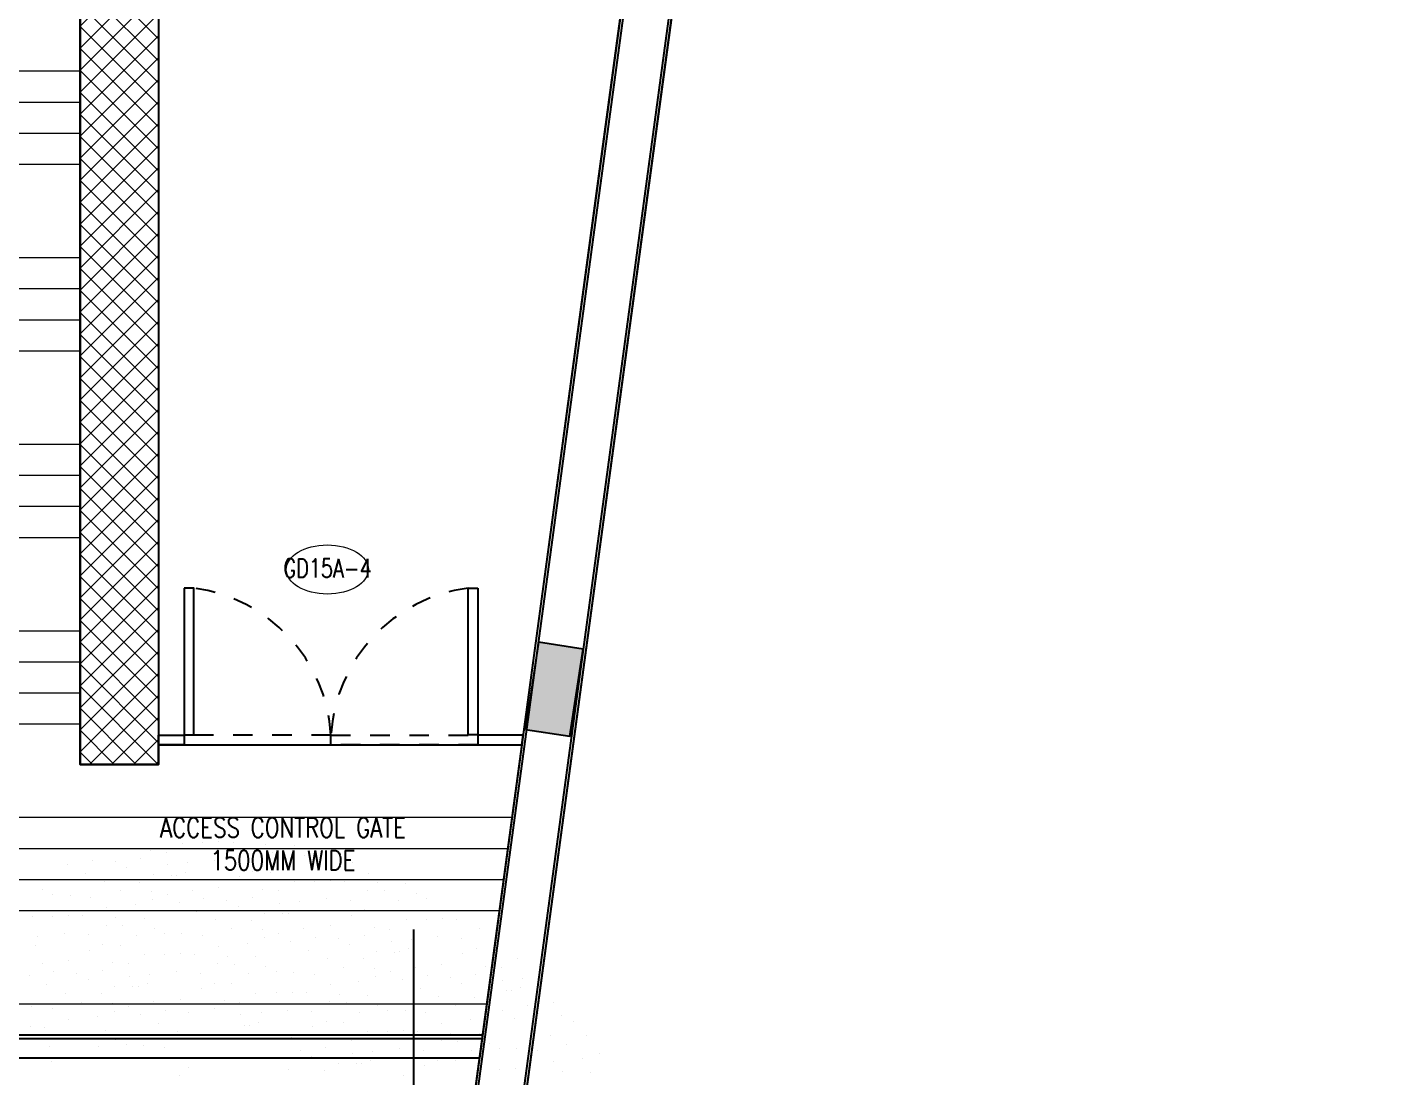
# Model space of a CAD drawing. Header units: metres. Extents: x 42 to 199, y -121 to 268.
# Drawn here: x 126.87 to 133.75, y -84.15 to -78.79 of the extents above; entities that cross this region are included whole.
import ezdxf
from ezdxf.enums import TextEntityAlignment as Align

# ---------------------------------------------------------------- set-up
doc = ezdxf.new("R2010")
doc.units = ezdxf.units.M
doc.header["$LTSCALE"] = 0.3
doc.linetypes.add('DASHDOT2', pattern=[0.5, 0.25, -0.125, 0, -0.125])
doc.linetypes.add('HIDDEN', pattern=[0.375, 0.25, -0.125])
doc.layers.get('0').update_dxf_attribs({"color": 8})
for name, color, linetype, lineweight in [('A-AnnO-section lines', 8, 'Continuous', 18), ('A-DOOR TAGS', 8, 'Continuous', 9), ('A-Hatch', 8, 'Continuous', 9), ('A-LANDSCAPE', 8, 'Continuous', 5), ('DA HOUSE ARCH LAYOUT', 8, 'Continuous', 9)]:
    doc.layers.add(name, color=color, linetype=linetype, lineweight=lineweight)
for name, color, linetype in [('A-Cols', 8, 'Continuous'), ('A-DWV', 8, 'Continuous'), ('A-ELEVATION 3', 8, 'Continuous'), ('A-Glass', 8, 'Continuous'), ('A-Hidden-Above', 8, 'HIDDEN'), ('A-Site Boundary', 8, 'Continuous'), ('A-TEXT ARCHITECURAL', 8, 'Continuous'), ('A-Wall-Full', 8, 'Continuous'), ('A-Wall-Plst', 8, 'Continuous')]:
    doc.layers.add(name, color=color, linetype=linetype)
doc.styles.add('ROMANS', font='romans.shx', dxfattribs={"width": 0.8, "height": 0.5})
doc.styles.add('RomanS-Narrow', font='romans.shx', dxfattribs={"width": 0.75})
doc.styles.get("Standard").update_dxf_attribs({"font": 'arial.ttf'})

# ---------------------------------------------------------------- blocks, each defined once
blk = doc.blocks.new('zw$195B-flat-1-flat-1-flat-1-flat-1-flat-1-flat-1')
at = {"layer": 'A-Site Boundary', "color": 8, "ltscale": 0.6}
for points in [[(-3.9776, -0.1085), (-3.4816, 5.5764), (-2.9436, 11.7416), (-2.5633, 16.1008), (-2.2011, 20.2521), (1.5727, 19.7419), (5.0323, 19.2741), (8.9429, 18.7454), (12.7318, 18.2331), (16.7243, 17.6933), (21.1213, 17.0988), (25.111, 16.5594), (27.3947, 16.2506), (29.2079, 16.0055), (32.0196, 15.6253), (31.5318, 10.718), (30.9785, 5.1523), (30.2862, -1.8121)], [(-3.7186, -0.1311), (-3.2226, 5.5538), (-2.6846, 11.719), (-2.3043, 16.0782), (-1.9657, 19.9579), (1.5378, 19.4842), (4.9975, 19.0165), (8.9081, 18.4878), (12.6969, 17.9755), (16.6894, 17.4357), (21.0864, 16.8412), (25.0762, 16.3017), (27.3599, 15.993), (29.173, 15.7478), (31.7361, 15.4013), (31.2731, 10.7437), (30.7198, 5.178), (30.0275, -1.7864)]]:
    blk.add_lwpolyline(points, dxfattribs=at)
blk = doc.blocks.new('zw$CD40')
h = blk.add_hatch()
h.set_pattern_fill('ANSI31', color=8, scale=0.00077108, style=0)
h.set_pattern_definition([(45, (2.80108964, 1.68303136), (-6.81544715e-05, 6.81544715e-05), [])])
h.paths.add_polyline_path([(0.043944, 0.006515), (0.042036, 0.004607, -0.414214), (0.045853, 0.004607)])
h.paths.add_polyline_path([(0.042036, 0.004607), (0.040128, 0.002699), (0.041245, 0.002699, -0.198912)])
h.paths.add_polyline_path([(0.045853, 0.004607, -0.198912), (0.046643, 0.002699), (0.047761, 0.002699)])
at = {"color": 8}
for p, q in [((0.040128, 0.002699), (0.043944, 0.006515)), ((0.047761, 0.002699), (0.043944, 0.006515)), ((0.040128, 0.002699), (0.041245, 0.002699)), ((0.046643, 0.002699), (0.047761, 0.002699))]:
    blk.add_line(p, q, dxfattribs=at)
at = {"color": 8, "linetype": 'DASHDOT2', "ltscale": 0.3, "const_width": 0.0000907}
blk.add_lwpolyline([(0.040128, 0.002699), (0.003069, 0.002699)], dxfattribs=at)
at = {"color": 8}
blk.add_circle((0.043944, 0.002699), 0.002699, dxfattribs=at)
blk.add_attdef("A'", text='', height=0.003, dxfattribs=at).set_placement((0.04437, 0.002721), align=Align.MIDDLE)
blk = doc.blocks.new('SECTION LINES')
at = {"layer": 'A-AnnO-section lines', "color": 8}
ref = blk.add_blockref('zw$CD40', (128.5691, -83.0932, 0.05), dxfattribs=dict(at, xscale=100, yscale=100, zscale=100, rotation=269.9999999999999))
ref.add_attrib("A'", "H'", dxfattribs={"layer": '0', "height": 0.3, "rotation": 270}).set_placement((128.8412, -87.5302, 0.05), align=Align.MIDDLE)
blk = doc.blocks.new('MUSTER_0')
at = {"color": 8, "linetype": 'Continuous', "transparency": 33554585}
for p, q in [((3.9033, -1.4303), (3.9033, -1.4303)), ((3.9903, -1.4373), (3.9903, -1.4373)), ((3.8508, -1.5043), (3.8508, -1.5043)), ((3.9473, -1.4908), (3.9473, -1.4908)), ((3.8118, -1.5783), (3.8118, -1.5783)), ((3.9118, -1.5718), (3.9118, -1.5718)), ((4.0268, -1.5523), (4.0268, -1.5523)), ((3.8043, -1.6313), (3.8043, -1.6313)), ((3.8973, -1.6493), (3.8973, -1.6493)), ((3.9998, -1.6013), (3.9998, -1.6013)), ((3.7638, -1.6818), (3.7638, -1.6818)), ((3.9788, -1.6798), (3.9788, -1.6798)), ((4.0648, -1.6858), (4.0648, -1.6858)), ((3.8288, -1.7253), (3.8288, -1.7253)), ((3.8903, -1.7353), (3.8903, -1.7353)), ((3.9993, -1.7658), (3.9993, -1.7658)), ((4.0813, -1.7438), (4.0813, -1.7438)), ((3.8113, -1.7838), (3.8113, -1.7838)), ((3.8793, -1.8188), (3.8793, -1.8188)), ((4.1068, -1.8063), (4.1068, -1.8063)), ((3.7078, -1.8393), (3.7078, -1.8393)), ((3.7478, -1.8353), (3.7478, -1.8353)), ((3.7723, -1.8678), (3.7723, -1.8678)), ((3.8643, -1.8778), (3.8643, -1.8778)), ((4.0158, -1.8833), (4.0158, -1.8833)), ((4.0218, -1.8358), (4.0218, -1.8358)), ((3.6353, -1.8868), (3.6353, -1.8868)), ((3.6948, -1.9388), (3.6948, -1.9388)), ((3.7433, -1.9168), (3.7433, -1.9168)), ((3.7803, -1.8888), (3.7803, -1.8888)), ((3.9033, -1.9303), (3.9033, -1.9303)), ((3.9903, -1.9373), (3.9903, -1.9373)), ((4.1353, -1.8868), (4.1353, -1.8868)), ((3.6318, -1.9968), (3.6318, -1.9968)), ((3.8033, -1.9608), (3.8033, -1.9608)), ((3.8728, -1.9468), (3.8728, -1.9468)), ((3.9473, -1.9908), (3.9473, -1.9908)), ((4.0683, -1.9448), (4.0683, -1.9448)), ((4.1318, -1.9968), (4.1318, -1.9968)), ((3.7103, -2.0038), (3.7103, -2.0038)), ((3.7563, -2.0328), (3.7563, -2.0328)), ((3.8508, -2.0043), (3.8508, -2.0043)), ((4.0268, -2.0523), (4.0268, -2.0523)), ((4.0493, -2.0133), (4.0493, -2.0133)), ((3.5693, -2.0808), (3.5693, -2.0808)), ((3.6528, -2.0668), (3.6528, -2.0668)), ((3.6923, -2.1123), (3.6923, -2.1123)), ((3.8118, -2.0783), (3.8118, -2.0783)), ((3.9118, -2.0718), (3.9118, -2.0718)), ((3.9998, -2.1013), (3.9998, -2.1013)), ((4.0693, -2.0808), (4.0693, -2.0808)), ((4.1528, -2.0668), (4.1528, -2.0668)), ((4.1923, -2.1123), (4.1923, -2.1123)), ((3.6328, -2.1383), (3.6328, -2.1383)), ((3.8043, -2.1313), (3.8043, -2.1313)), ((3.8973, -2.1493), (3.8973, -2.1493)), ((4.1328, -2.1383), (4.1328, -2.1383)), ((3.5648, -2.1858), (3.5648, -2.1858)), ((3.7638, -2.1818), (3.7638, -2.1818)), ((3.8288, -2.2253), (3.8288, -2.2253)), ((3.9788, -2.1798), (3.9788, -2.1798)), ((4.0648, -2.1858), (4.0648, -2.1858)), ((4.2638, -2.1818), (4.2638, -2.1818)), ((3.5813, -2.2438), (3.5813, -2.2438)), ((3.6598, -2.2358), (3.6598, -2.2358)), ((3.8113, -2.2838), (3.8113, -2.2838)), ((3.8903, -2.2353), (3.8903, -2.2353)), ((3.9993, -2.2658), (3.9993, -2.2658)), ((4.0813, -2.2438), (4.0813, -2.2438)), ((4.1598, -2.2358), (4.1598, -2.2358)), ((3.5218, -2.3358), (3.5218, -2.3358)), ((3.6068, -2.3063), (3.6068, -2.3063)), ((3.7078, -2.3393), (3.7078, -2.3393)), ((3.7478, -2.3353), (3.7478, -2.3353)), ((3.8793, -2.3188), (3.8793, -2.3188)), ((4.0218, -2.3358), (4.0218, -2.3358)), ((4.1068, -2.3063), (4.1068, -2.3063)), ((4.2078, -2.3393), (4.2078, -2.3393)), ((4.2478, -2.3353), (4.2478, -2.3353)), ((3.5158, -2.3833), (3.5158, -2.3833)), ((3.6353, -2.3868), (3.6353, -2.3868)), ((3.7723, -2.3678), (3.7723, -2.3678)), ((3.7803, -2.3888), (3.7803, -2.3888)), ((3.8643, -2.3778), (3.8643, -2.3778)), ((4.0158, -2.3833), (4.0158, -2.3833)), ((4.1353, -2.3868), (4.1353, -2.3868)), ((4.2723, -2.3678), (4.2723, -2.3678)), ((4.2803, -2.3888), (4.2803, -2.3888)), ((3.4903, -2.4373), (3.4903, -2.4373)), ((3.5683, -2.4448), (3.5683, -2.4448)), ((3.6948, -2.4388), (3.6948, -2.4388)), ((3.7433, -2.4168), (3.7433, -2.4168)), ((3.8728, -2.4468), (3.8728, -2.4468)), ((3.9033, -2.4303), (3.9033, -2.4303)), ((3.9903, -2.4373), (3.9903, -2.4373)), ((4.0683, -2.4448), (4.0683, -2.4448)), ((4.1948, -2.4388), (4.1948, -2.4388)), ((4.2433, -2.4168), (4.2433, -2.4168)), ((3.5493, -2.5133), (3.5493, -2.5133)), ((3.6318, -2.4968), (3.6318, -2.4968)), ((3.7103, -2.5038), (3.7103, -2.5038)), ((3.8033, -2.4608), (3.8033, -2.4608)), ((3.8508, -2.5043), (3.8508, -2.5043)), ((3.9473, -2.4908), (3.9473, -2.4908)), ((4.0493, -2.5133), (4.0493, -2.5133)), ((4.1318, -2.4968), (4.1318, -2.4968)), ((4.2103, -2.5038), (4.2103, -2.5038)), ((4.3033, -2.4608), (4.3033, -2.4608)), ((4.3508, -2.5043), (4.3508, -2.5043)), ((3.5268, -2.5523), (3.5268, -2.5523)), ((3.6528, -2.5668), (3.6528, -2.5668)), ((3.7563, -2.5328), (3.7563, -2.5328)), ((4.0268, -2.5523), (4.0268, -2.5523)), ((4.1528, -2.5668), (4.1528, -2.5668)), ((4.2563, -2.5328), (4.2563, -2.5328)), ((3.4998, -2.6013), (3.4998, -2.6013)), ((3.5693, -2.5808), (3.5693, -2.5808)), ((3.6923, -2.6123), (3.6923, -2.6123)), ((3.8118, -2.5783), (3.8118, -2.5783)), ((3.9118, -2.5718), (3.9118, -2.5718)), ((3.9998, -2.6013), (3.9998, -2.6013)), ((4.0693, -2.5808), (4.0693, -2.5808)), ((4.1923, -2.6123), (4.1923, -2.6123)), ((4.3118, -2.5783), (4.3118, -2.5783)), ((3.4788, -2.6798), (3.4788, -2.6798)), ((3.6328, -2.6383), (3.6328, -2.6383)), ((3.7638, -2.6818), (3.7638, -2.6818)), ((3.8043, -2.6313), (3.8043, -2.6313)), ((3.8973, -2.6493), (3.8973, -2.6493)), ((3.9788, -2.6798), (3.9788, -2.6798)), ((4.1328, -2.6383), (4.1328, -2.6383)), ((4.2638, -2.6818), (4.2638, -2.6818)), ((4.3043, -2.6313), (4.3043, -2.6313)), ((4.3973, -2.6493), (4.3973, -2.6493)), ((3.5648, -2.6858), (3.5648, -2.6858)), ((3.6598, -2.7358), (3.6598, -2.7358)), ((3.8288, -2.7253), (3.8288, -2.7253)), ((3.8903, -2.7353), (3.8903, -2.7353)), ((4.0648, -2.6858), (4.0648, -2.6858)), ((4.1598, -2.7358), (4.1598, -2.7358)), ((3.4993, -2.7658), (3.4993, -2.7658)), ((3.5813, -2.7438), (3.5813, -2.7438)), ((3.8113, -2.7838), (3.8113, -2.7838)), ((3.9993, -2.7658), (3.9993, -2.7658)), ((4.0813, -2.7438), (4.0813, -2.7438)), ((3.5218, -2.8358), (3.5218, -2.8358)), ((3.6068, -2.8063), (3.6068, -2.8063)), ((3.7078, -2.8393), (3.7078, -2.8393)), ((3.7478, -2.8353), (3.7478, -2.8353)), ((3.8793, -2.8188), (3.8793, -2.8188)), ((4.0218, -2.8358), (4.0218, -2.8358)), ((4.1068, -2.8063), (4.1068, -2.8063)), ((4.2078, -2.8393), (4.2078, -2.8393)), ((4.2478, -2.8353), (4.2478, -2.8353)), ((3.5158, -2.8833), (3.5158, -2.8833)), ((3.6353, -2.8868), (3.6353, -2.8868)), ((3.7723, -2.8678), (3.7723, -2.8678)), ((3.7803, -2.8888), (3.7803, -2.8888)), ((3.8643, -2.8778), (3.8643, -2.8778)), ((4.0158, -2.8833), (4.0158, -2.8833)), ((4.1353, -2.8868), (4.1353, -2.8868)), ((4.2723, -2.8678), (4.2723, -2.8678)), ((4.2803, -2.8888), (4.2803, -2.8888)), ((3.4903, -2.9373), (3.4903, -2.9373)), ((3.5683, -2.9448), (3.5683, -2.9448)), ((3.6948, -2.9388), (3.6948, -2.9388)), ((3.7433, -2.9168), (3.7433, -2.9168)), ((3.8033, -2.9608), (3.8033, -2.9608)), ((3.8728, -2.9468), (3.8728, -2.9468)), ((3.9033, -2.9303), (3.9033, -2.9303)), ((3.9903, -2.9373), (3.9903, -2.9373)), ((4.0683, -2.9448), (4.0683, -2.9448)), ((4.1948, -2.9388), (4.1948, -2.9388)), ((4.2433, -2.9168), (4.2433, -2.9168)), ((3.5493, -3.0133), (3.5493, -3.0133)), ((3.6318, -2.9968), (3.6318, -2.9968)), ((3.7103, -3.0038), (3.7103, -3.0038)), ((3.8508, -3.0043), (3.8508, -3.0043)), ((3.9473, -2.9908), (3.9473, -2.9908)), ((4.0493, -3.0133), (4.0493, -3.0133)), ((4.1318, -2.9968), (4.1318, -2.9968)), ((4.2103, -3.0038), (4.2103, -3.0038)), ((3.5268, -3.0523), (3.5268, -3.0523)), ((3.5693, -3.0808), (3.5693, -3.0808)), ((3.6528, -3.0668), (3.6528, -3.0668)), ((3.7563, -3.0328), (3.7563, -3.0328)), ((3.8118, -3.0783), (3.8118, -3.0783)), ((3.9118, -3.0718), (3.9118, -3.0718)), ((4.0268, -3.0523), (4.0268, -3.0523)), ((4.0693, -3.0808), (4.0693, -3.0808)), ((4.1528, -3.0668), (4.1528, -3.0668)), ((4.2563, -3.0328), (4.2563, -3.0328)), ((4.5268, -3.0523), (4.5268, -3.0523)), ((4.5693, -3.0808), (4.5693, -3.0808)), ((3.6328, -3.1383), (3.6328, -3.1383)), ((3.6923, -3.1123), (3.6923, -3.1123)), ((3.8043, -3.1313), (3.8043, -3.1313)), ((3.9998, -3.1013), (3.9998, -3.1013)), ((4.1328, -3.1383), (4.1328, -3.1383)), ((4.1923, -3.1123), (4.1923, -3.1123)), ((4.3043, -3.1313), (4.3043, -3.1313)), ((4.4998, -3.1013), (4.4998, -3.1013)), ((3.5648, -3.1858), (3.5648, -3.1858)), ((3.7638, -3.1818), (3.7638, -3.1818)), ((3.8973, -3.1493), (3.8973, -3.1493)), ((3.9788, -3.1798), (3.9788, -3.1798)), ((4.0648, -3.1858), (4.0648, -3.1858)), ((4.2638, -3.1818), (4.2638, -3.1818)), ((4.3973, -3.1493), (4.3973, -3.1493)), ((4.4788, -3.1798), (4.4788, -3.1798)), ((3.5813, -3.2438), (3.5813, -3.2438)), ((3.6598, -3.2358), (3.6598, -3.2358)), ((3.8288, -3.2253), (3.8288, -3.2253)), ((3.8903, -3.2353), (3.8903, -3.2353)), ((4.0813, -3.2438), (4.0813, -3.2438)), ((4.1598, -3.2358), (4.1598, -3.2358)), ((4.3288, -3.2253), (4.3288, -3.2253)), ((4.3903, -3.2353), (4.3903, -3.2353)), ((3.6068, -3.3063), (3.6068, -3.3063)), ((3.8113, -3.2838), (3.8113, -3.2838)), ((3.9993, -3.2658), (3.9993, -3.2658)), ((4.1068, -3.3063), (4.1068, -3.3063)), ((4.3113, -3.2838), (4.3113, -3.2838)), ((4.4993, -3.2658), (4.4993, -3.2658)), ((3.7078, -3.3393), (3.7078, -3.3393)), ((3.7478, -3.3353), (3.7478, -3.3353)), ((3.7723, -3.3678), (3.7723, -3.3678)), ((3.8793, -3.3188), (3.8793, -3.3188)), ((4.0218, -3.3358), (4.0218, -3.3358)), ((4.2078, -3.3393), (4.2078, -3.3393)), ((4.2478, -3.3353), (4.2478, -3.3353)), ((4.2723, -3.3678), (4.2723, -3.3678)), ((4.3793, -3.3188), (4.3793, -3.3188)), ((4.5218, -3.3358), (4.5218, -3.3358)), ((3.6353, -3.3868), (3.6353, -3.3868)), ((3.7433, -3.4168), (3.7433, -3.4168)), ((3.7803, -3.3888), (3.7803, -3.3888)), ((3.8643, -3.3778), (3.8643, -3.3778)), ((4.0158, -3.3833), (4.0158, -3.3833)), ((4.1353, -3.3868), (4.1353, -3.3868)), ((4.2433, -3.4168), (4.2433, -3.4168)), ((4.2803, -3.3888), (4.2803, -3.3888)), ((4.3643, -3.3778), (4.3643, -3.3778)), ((4.5158, -3.3833), (4.5158, -3.3833)), ((3.6948, -3.4388), (3.6948, -3.4388)), ((3.8033, -3.4608), (3.8033, -3.4608)), ((3.8728, -3.4468), (3.8728, -3.4468)), ((3.9033, -3.4303), (3.9033, -3.4303)), ((3.9903, -3.4373), (3.9903, -3.4373)), ((4.0683, -3.4448), (4.0683, -3.4448)), ((4.1948, -3.4388), (4.1948, -3.4388)), ((4.3033, -3.4608), (4.3033, -3.4608)), ((4.3728, -3.4468), (4.3728, -3.4468)), ((4.4033, -3.4303), (4.4033, -3.4303)), ((4.4903, -3.4373), (4.4903, -3.4373)), ((4.5683, -3.4448), (4.5683, -3.4448)), ((3.7103, -3.5038), (3.7103, -3.5038)), ((3.7563, -3.5328), (3.7563, -3.5328)), ((3.8508, -3.5043), (3.8508, -3.5043)), ((3.9473, -3.4908), (3.9473, -3.4908)), ((4.0493, -3.5133), (4.0493, -3.5133)), ((4.1318, -3.4968), (4.1318, -3.4968)), ((4.2103, -3.5038), (4.2103, -3.5038)), ((4.2563, -3.5328), (4.2563, -3.5328)), ((4.3508, -3.5043), (4.3508, -3.5043)), ((4.4473, -3.4908), (4.4473, -3.4908)), ((3.8118, -3.5783), (3.8118, -3.5783)), ((3.9118, -3.5718), (3.9118, -3.5718)), ((4.0268, -3.5523), (4.0268, -3.5523)), ((4.0693, -3.5808), (4.0693, -3.5808)), ((4.1528, -3.5668), (4.1528, -3.5668)), ((4.3118, -3.5783), (4.3118, -3.5783)), ((4.4118, -3.5718), (4.4118, -3.5718)), ((3.8043, -3.6313), (3.8043, -3.6313)), ((3.8973, -3.6493), (3.8973, -3.6493)), ((3.9998, -3.6013), (3.9998, -3.6013)), ((4.1328, -3.6383), (4.1328, -3.6383)), ((4.1923, -3.6123), (4.1923, -3.6123)), ((4.3043, -3.6313), (4.3043, -3.6313)), ((4.3973, -3.6493), (4.3973, -3.6493)), ((4.4998, -3.6013), (4.4998, -3.6013)), ((4.6328, -3.6383), (4.6328, -3.6383)), ((4.6923, -3.6123), (4.6923, -3.6123)), ((3.7638, -3.6818), (3.7638, -3.6818)), ((3.9788, -3.6798), (3.9788, -3.6798)), ((4.0648, -3.6858), (4.0648, -3.6858)), ((4.2638, -3.6818), (4.2638, -3.6818)), ((4.4788, -3.6798), (4.4788, -3.6798)), ((4.5648, -3.6858), (4.5648, -3.6858)), ((3.8288, -3.7253), (3.8288, -3.7253)), ((3.8903, -3.7353), (3.8903, -3.7353)), ((3.9993, -3.7658), (3.9993, -3.7658)), ((4.0813, -3.7438), (4.0813, -3.7438)), ((4.1598, -3.7358), (4.1598, -3.7358)), ((4.3288, -3.7253), (4.3288, -3.7253)), ((4.3903, -3.7353), (4.3903, -3.7353)), ((4.4993, -3.7658), (4.4993, -3.7658)), ((4.5813, -3.7438), (4.5813, -3.7438)), ((3.8793, -3.8188), (3.8793, -3.8188)), ((4.1068, -3.8063), (4.1068, -3.8063)), ((4.3113, -3.7838), (4.3113, -3.7838)), ((4.3793, -3.8188), (4.3793, -3.8188)), ((4.0158, -3.8833), (4.0158, -3.8833)), ((4.0218, -3.8358), (4.0218, -3.8358)), ((4.2078, -3.8393), (4.2078, -3.8393)), ((4.2478, -3.8353), (4.2478, -3.8353)), ((3.9903, -3.9373), (3.9903, -3.9373)), ((4.1353, -3.8868), (4.1353, -3.8868))]:
    blk.add_line(p, q, dxfattribs=at)
blk = doc.blocks.new('FK_R_BLR_FINAL FLOOR PLANS_24.09.2020$0$Door Legend-flat-46')
at = {"color": 8, "linetype": 'ByBlock'}
blk.add_ellipse((-0.0021, 0.106), major_axis=(0.21, 0.0004), ratio=0.597277, start_param=-3.141592653589793, end_param=3.141592653589793, dxfattribs=at)
blk = doc.blocks.new('zw$B4E6')
at = {"layer": 'A-Cols', "ltscale": 0.25}
h = blk.add_hatch(color=256, dxfattribs=at)
h.dxf.hatch_style = 1
h.paths.add_polyline_path([(0, 0.23), (0, 0), (0.45, 0), (0.45, 0.23)])
blk.add_lwpolyline([(0, 0.23), (0, 0), (0.45, 0), (0.45, 0.23)], close=True, dxfattribs=at)
blk = doc.blocks.new('DA HOUSE ARCH LAYOUT')
at = {"layer": 'A-Hatch', "transparency": 33554534}
h = blk.add_hatch(dxfattribs=at)
h.set_pattern_fill('ANSI34', color=8, scale=0.05, angle=135)
h.set_pattern_definition([(180, (143.66595, 80.5253), (-8e-16, -0.9525), []), (180, (143.5072, 80.684), (-8e-16, -0.9525), []), (180, (143.34845, 80.8428), (-8e-16, -0.9525), []), (180, (143.1897, 81.0015), (-8e-16, -0.9525), [])])
h.paths.add_polyline_path([(-4.77, -11.6999), (19.35, -11.7), (19.35, -23.43), (32.0283, -23.43), (32.2446, -21.83), (30.3908, -21.83), (30.3908, -21.93), (29.9908, -21.93), (29.9906, -14.136), (29.9906, -15.135, -0.255571), (30.2109, -14.7322), (30.2208, -12.5299), (29.9908, -12.5299), (29.9908, -5.7602, -0.509998), (30.5975, -5.2899, 0.131852), (31.3505, -5.5096, 0.414214), (32.6508, -4.2093, 0.414214), (31.3505, -2.909, 0.124697), (30.7314, -3.0659, -0.546787), (29.9908, -2.7299), (29.9908, 0.6871), (32.0248, 0.6871), (32.0248, 1.9651), (19.7004, 1.9651, -0.764694), (19.2402, 2.1101), (16.7403, 2.1102), (16.74, -8.5299), (-0.255, -8.5299), (-0.255, -11.6998)])
at = {"layer": 'A-Hatch'}
h = blk.add_hatch(dxfattribs=at)
h.set_pattern_fill('ANSI37', color=8, scale=0.025, angle=180)
h.set_pattern_definition([(225, (-97.14618, 60.62802), (0.0561266, -0.0561266), []), (315, (-97.14618, 60.62802), (0.0561266, 0.0561266), [])])
edge = h.paths.add_edge_path()
edge.add_line((30.3908, -1.725), (30.3908, -2.6609))
edge.add_ellipse((30.469, -2.6659), major_axis=(0.0784, 0), ratio=1, start_angle=176.27616, end_angle=309.72378)
edge.add_ellipse((31.3505, -4.2094), major_axis=(-1.7003, 0), ratio=1, start_angle=420.51849, end_angle=659.27262, ccw=False)
edge.add_ellipse((30.4647, -5.7452), major_axis=(0.0742, 0), ratio=1, start_angle=48.64654, end_angle=184.60658)
edge.add_line((30.3908, -5.7512), (30.3908, -11.7899))
edge.add_line((30.3908, -11.7899), (30.3908, -12.5299))
edge.add_line((30.3908, -12.5299), (29.9908, -12.5299))
edge.add_line((29.9908, -12.5299), (29.9908, -11.7899))
edge.add_line((29.9908, -11.7899), (29.9908, -5.7603))
edge.add_ellipse((30.4647, -5.7452), major_axis=(-0.4742, 0), ratio=1, start_angle=236.0956, end_angle=361.82157, ccw=False)
edge.add_ellipse((31.3505, -4.2094), major_axis=(1.3003, 0), ratio=1, start_angle=241.45741, end_angle=478.43173)
edge.add_ellipse((30.469, -2.6659), major_axis=(-0.4784, 0), ratio=1, start_angle=358.49268, end_angle=483.26465, ccw=False)
edge.add_line((29.9908, -2.6534), (29.9908, -1.725))
edge.add_line((29.9908, -1.725), (30.3908, -1.725))
edge = h.paths.add_edge_path()
edge.add_ellipse((31.3505, -13.5915), major_axis=(-1.7003, 0), ratio=1, start_angle=419.81044, end_angle=628.6439, ccw=False)
edge.add_ellipse((30.469, -15.135), major_axis=(0.0784, 0), ratio=1, start_angle=70.26159, end_angle=183.72384)
edge.add_line((30.3908, -15.1401), (30.3908, -21.93))
edge.add_line((30.3908, -21.93), (29.9908, -21.93))
edge.add_line((29.9908, -21.93), (29.9908, -15.1476))
edge.add_ellipse((30.469, -15.135), major_axis=(-0.4784, 0), ratio=1, start_angle=243.80247, end_angle=361.50732, ccw=False)
edge.add_ellipse((31.3491, -13.5886), major_axis=(1.3021, 0), ratio=1, start_angle=239.09024, end_angle=448.16601)
edge.add_line((31.3908, -12.2872), (31.3908, -11.8917))
h.paths.add_polyline_path([(29.9908, 0.785), (30.3908, 0.785), (30.3908, 0.485), (29.9908, 0.485)])
at = {"layer": 'A-DWV', "color": 8, "linetype": 'Continuous'}
for points in [[(30.521, -21.0298), (30.521, -21.7798), (30.571, -21.7798), (30.571, -21.0298)], [(32.0206, -21.0298), (32.0206, -21.7798), (31.9706, -21.7798), (31.9706, -21.0298)], [(30.5208, -21.83), (30.3908, -21.83), (30.3908, -21.78), (30.5208, -21.78)], [(32.0208, -21.83), (32.2446, -21.83), (32.2513, -21.78), (32.0208, -21.78)]]:
    blk.add_lwpolyline(points, close=True, dxfattribs=at)
at = {"layer": 'A-ELEVATION 3', "color": 8}
blk.add_lwpolyline([(29.9908, 0.785), (29.9908, -2.73, 0.546787), (30.7314, -3.066, -0.124697), (31.3505, -2.9091, -0.414214), (32.6508, -4.2094, -0.414214), (31.3505, -5.5097, -0.131852), (30.5975, -5.29, 0.509998), (29.9908, -5.7603), (29.9908, -12.5299), (30.2208, -12.5299), (30.2209, -14.7387, 0.289758), (29.9908, -15.1476), (29.9908, -21.93), (30.3908, -21.93), (30.3908, -21.83), (32.2446, -21.83), (32.0283, -23.43), (19.35, -23.43), (19.35, -11.7), (20.805, -11.6999), (20.805, 1.9649), (20.805, -11.6999), (-0.255, -11.7)], format="xyb", dxfattribs=at)
at = {"layer": 'A-Glass', "color": 8}
blk.add_lwpolyline([(19.4637, -23.31), (32.0445, -23.31), (32.0418, -23.33), (19.4637, -23.33)], close=True, dxfattribs=at)
at = {"layer": 'A-Hidden-Above', "color": 8}
for points in [[(31.2708, -21.78), (30.5208, -21.78), (30.5208, -21.83), (31.2708, -21.83)], [(31.2708, -21.78), (32.0208, -21.78), (32.0208, -21.83), (31.2708, -21.83)]]:
    blk.add_lwpolyline(points, close=True, dxfattribs=at)
for centre, start, end in [((30.4659, -21.8293), 3.50665, 82.5162), ((32.0756, -21.8293), 97.4838, 176.49335)]:
    blk.add_arc(centre, 0.8064, start, end, dxfattribs=at)
at = {"layer": 'A-Wall-Full', "color": 8}
blk.add_lwpolyline([(-18.438, 13.0328), (-18.4067, 13.261), (36.5875, 8.4624), (31.9647, -25.7283), (-23.0108, -20.2632), (-22.8333, -18.9707), (-22.6055, -19.002), (-22.7505, -20.058), (31.7666, -25.4775), (36.3273, 8.2543)], close=True, dxfattribs=at)
at = {"layer": 'A-Wall-Full', "color": 8, "transparency": 33554687}
blk.add_lwpolyline([(31.3908, -11.8917, -1.289581), (30.4955, -15.0612, 0.539921), (30.3908, -15.1401), (30.3908, -21.93), (29.9908, -21.93), (29.9908, -15.1476, -0.564074), (30.6802, -14.7058, 1.2924), (31.3908, -12.2872)], format="xyb", close=True, dxfattribs=at)
at = {"layer": 'A-Wall-Plst', "color": 8}
blk.add_lwpolyline([(-9.4697, 12.2352), (-9.4697, 9.7912), (-10.4447, 9.7912), (-10.4447, 9.5312), (-9.2097, 9.5312), (-9.2097, 12.2125), (36.3103, 8.2407), (31.7536, -25.4611), (-18.6707, -20.4485), (-18.654, -20.3271), (-18.8323, -20.3026), (-18.8499, -20.4306), (-20.3137, -20.2851), (-20.3063, -20.2312), (-20.5639, -20.1958), (-20.5726, -20.2594), (-22.7335, -20.0446), (-22.5885, -18.9891), (-22.8461, -18.9538), (-23.0278, -20.2766), (31.9777, -25.7447), (36.6045, 8.476), (-18.4196, 13.2772), (-18.455, 13.0192)], close=True, dxfattribs=at)
at = {"layer": 'A-AnnO-section lines', "color": 8, "ltscale": 0.25}
blk.add_blockref('SECTION LINES', (-97.1462, 60.628), dxfattribs=at)
at = {"layer": 'A-Cols', "color": 8, "ltscale": 0.25, "rotation": 81.39831417730129}
blk.add_blockref('zw$B4E6', (32.4906, -21.7858), dxfattribs=at)
at = {"layer": 'A-DOOR TAGS', "color": 8}
ref = blk.add_blockref('FK_R_BLR_FINAL FLOOR PLANS_24.09.2020$0$Door Legend-flat-46', (31.2543, -21.041), dxfattribs=at)
ref.add_attrib('D1', 'GD15A-4', dxfattribs={"layer": '0', "height": 0.096, "style": 'RomanS-Narrow', "width": 0.75}).set_placement((31.2533, -20.928, 0), align=Align.MIDDLE)
at = {"layer": 'A-LANDSCAPE', "color": 8, "lineweight": 35, "transparency": 33554457, "xscale": 1.205351243692543, "yscale": 1.205351243692543, "zscale": 1.205351243692543, "rotation": 251.0061319040827}
blk.add_blockref('MUSTER_0', (35.8005, -19.5168), dxfattribs=at)
at = {"layer": 'A-Site Boundary', "color": 8, "rotation": 270}
blk.add_blockref('zw$195B-flat-1-flat-1-flat-1-flat-1-flat-1-flat-1', (16.3523, 6.275), dxfattribs=at)
at = {"layer": 'A-TEXT ARCHITECURAL', "color": 8, "insert": (32.0251, -22.2027), "char_height": 0.1, "width": 1.999821, "attachment_point": 3, "style": 'ROMANS'}
blk.add_mtext('\\pxqc;ACCESS CONTROL GATE\\P1500MM WIDE', dxfattribs=at)

msp = doc.modelspace()

# ---------------------------------------------------------------- block references
at = {"layer": 'DA HOUSE ARCH LAYOUT'}
msp.add_blockref('DA HOUSE ARCH LAYOUT', (97.1462, -60.628), dxfattribs=at)

doc.saveas('drawing.dxf')
